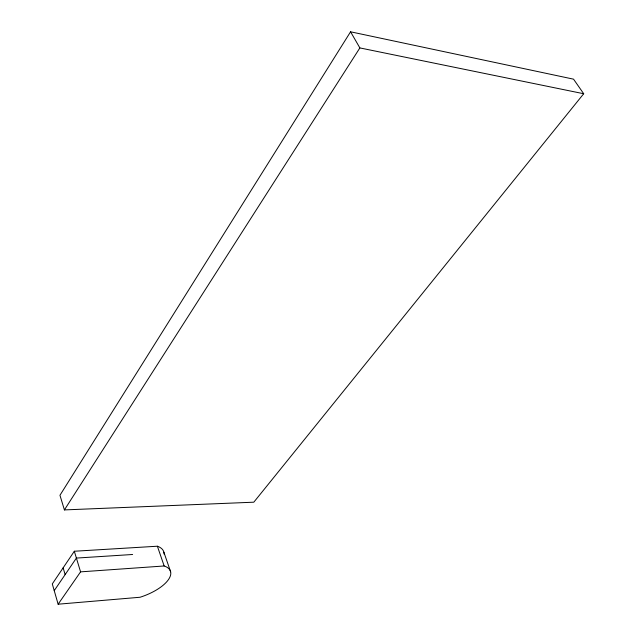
<?xml version="1.0" encoding="UTF-8"?>
<svg xmlns="http://www.w3.org/2000/svg" width="636" height="636" viewBox="0 0 636 636"><rect width="100%" height="100%" fill="white"/><g stroke="black" fill="none" stroke-linecap="round" stroke-linejoin="round"><path stroke-width="0.95" d="M350.571 31.8L59.959 495.277L64.411 509.913L253.804 502.194L583.705 93.738L573.545 79.166L350.571 31.8L359.873 47.923L583.705 93.738M64.411 509.913L359.873 47.923M74.325 551.245L52.295 583.92L58.13 604.2L140.055 597.252A34.932 14.636 -19.2 0 0 167.832 580.461A34.932 14.636 -19.2 0 0 164.16 565.976L157.386 546.221L74.325 551.245L80.573 571.859L58.13 604.2M54.227 590.637L76.392 558.074L132.622 554.489M80.573 571.859L164.16 565.976M163.881 552.231L170.639 571.804M63.139 567.837L65.134 574.61M157.386 546.221A34.606 14.97 -19.1 0 1 164.056 554.051"/></g></svg>
